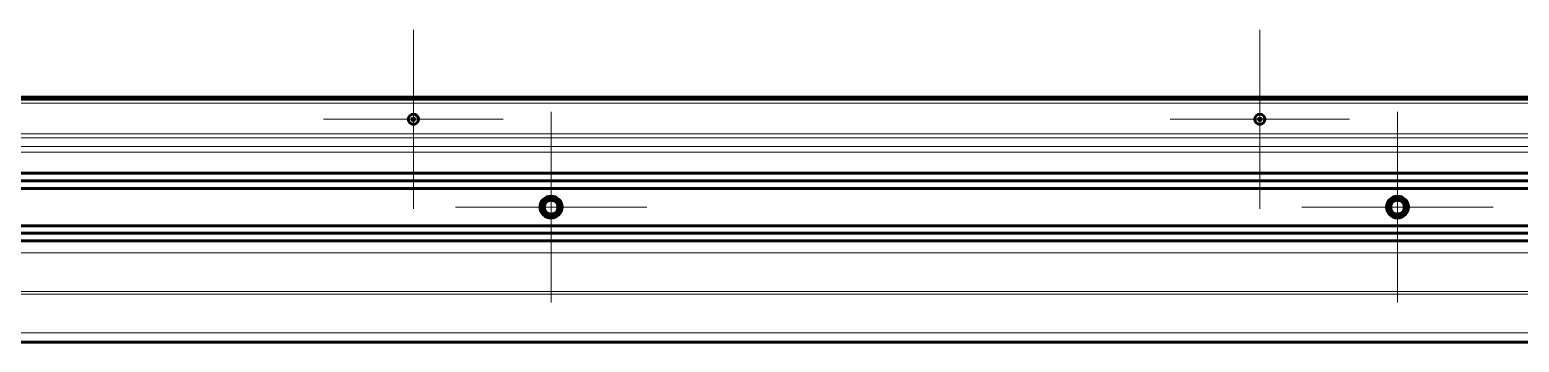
# Model space of a CAD drawing. Header units: millimetres. Extents: x 0 to 594, y 0 to 420.
# Drawn here: x 409.04 to 444.23, y 83.03 to 90.43 of the extents above; entities that cross this region are included whole.
import ezdxf

# ---------------------------------------------------------------- set-up
doc = ezdxf.new("R2010")
doc.units = ezdxf.units.MM
for name, pattern in [('K5LT_AXLED', [19.5, 15, -1.5, 1.5, -1.5]), ('K5LT_BASIC', [0]), ('K5LT_THIN', [0])]:
    doc.linetypes.add(name, pattern=pattern)
doc.layers.add('Системный слой', color=7, linetype='Continuous')

# ---------------------------------------------------------------- blocks, each defined once
blk = doc.blocks.new('U571')
at = {"layer": 'Системный слой', "color": 30, "linetype": 'K5LT_AXLED', "lineweight": 18, "true_color": 0xff8000}
for q in [(421.357, 88.49), (419.097, 86.23), (421.357, 83.97), (423.617, 86.23)]:
    blk.add_line((421.357, 86.23), q, dxfattribs=at)
blk = doc.blocks.new('U572')
at = {"layer": 'Системный слой', "color": 30, "linetype": 'K5LT_AXLED', "lineweight": 18, "true_color": 0xff8000}
for q in [(441.357, 88.49), (439.097, 86.23), (441.357, 83.97), (443.617, 86.23)]:
    blk.add_line((441.357, 86.23), q, dxfattribs=at)
blk = doc.blocks.new('U613')
at = {"layer": 'Системный слой', "color": 30, "linetype": 'K5LT_AXLED', "lineweight": 18, "true_color": 0xff8000}
for q in [(438.103, 90.43), (435.983, 88.31), (438.103, 86.19), (440.223, 88.31)]:
    blk.add_line((438.103, 88.31), q, dxfattribs=at)
blk = doc.blocks.new('U612')
at = {"layer": 'Системный слой', "color": 5, "linetype": 'K5LT_BASIC', "lineweight": 60, "true_color": 0x0000ff}
for radius in [0.12, 0.03]:
    blk.add_circle((438.103, 88.31), radius, dxfattribs=at)
at = {"layer": 'Системный слой'}
blk.add_blockref('U613', (0, 0), dxfattribs=at)
blk = doc.blocks.new('U615')
at = {"layer": 'Системный слой', "color": 30, "linetype": 'K5LT_AXLED', "lineweight": 18, "true_color": 0xff8000}
for q in [(418.103, 90.43), (415.983, 88.31), (418.103, 86.19), (420.223, 88.31)]:
    blk.add_line((418.103, 88.31), q, dxfattribs=at)
blk = doc.blocks.new('U614')
at = {"layer": 'Системный слой', "color": 5, "linetype": 'K5LT_BASIC', "lineweight": 60, "true_color": 0x0000ff}
for radius in [0.12, 0.03]:
    blk.add_circle((418.103, 88.31), radius, dxfattribs=at)
at = {"layer": 'Системный слой'}
blk.add_blockref('U615', (0, 0), dxfattribs=at)

msp = doc.modelspace()

# ---------------------------------------------------------------- linework, layer by layer
at = {"layer": 'Системный слой', "color": 5, "linetype": 'K5LT_BASIC', "lineweight": 60, "true_color": 0x0000ff}
for p, q in [((459.60572, 88.83038), (339.59919, 88.83038)), ((459.58044, 88.78238), (339.62394, 88.78238)), ((462.1026, 87.03038), (328.3026, 87.03038)), ((462.1026, 86.85038), (328.3026, 86.85038)), ((462.1026, 86.67038), (328.3026, 86.67038)), ((421.15726, 86.34585), (421.35726, 86.46132)), ((421.15726, 86.11491), (421.15726, 86.34585)), ((421.35726, 86.46132), (421.55726, 86.34585)), ((421.55726, 86.11491), (421.55726, 86.34585)), ((441.15726, 86.34585), (441.35726, 86.46132)), ((441.15726, 86.11491), (441.15726, 86.34585)), ((441.35726, 86.46132), (441.55726, 86.34585)), ((441.55726, 86.11491), (441.55726, 86.34585)), ((421.35726, 85.99944), (421.15726, 86.11491)), ((421.55726, 86.11491), (421.35726, 85.99944)), ((441.35726, 85.99944), (441.15726, 86.11491)), ((441.55726, 86.11491), (441.35726, 85.99944)), ((462.1026, 85.79038), (328.3026, 85.79038)), ((462.1026, 85.61038), (328.3026, 85.61038)), ((462.1026, 85.43038), (328.3026, 85.43038)), ((462.13118, 85.43038), (340.07401, 85.43038)), ((462.1026, 85.43038), (340.1026, 85.43038)), ((462.2504, 83.03038), (303.24294, 83.03038))]:
    msp.add_line(p, q, dxfattribs=at)
at = {"layer": 'Системный слой', "color": 7, "linetype": 'K5LT_THIN', "lineweight": 18}
for p, q in [((459.5726, 88.69038), (339.6314, 88.69038)), ((462.1026, 87.66847), (337.1026, 87.66847)), ((459.5726, 87.96249), (339.6314, 87.96249)), ((458.85397, 87.87247), (340.35122, 87.87247)), ((462.1026, 87.53148), (337.1026, 87.53148)), ((462.30111, 85.15038), (303.9013, 85.15038)), ((462.30111, 84.1709), (303.7158, 84.1709)), ((462.30111, 84.23038), (303.73248, 84.23038)), ((462.30111, 83.2509), (303.35887, 83.2509))]:
    msp.add_line(p, q, dxfattribs=at)
at = {"layer": 'Системный слой', "color": 5, "linetype": 'K5LT_BASIC', "lineweight": 60, "true_color": 0x0000ff}
for centre, radius in [((421.35726, 86.23038), 0.26), ((421.35726, 86.23038), 0.178), ((421.35726, 86.23038), 0.17), ((421.35726, 86.23038), 0.16464), ((441.35726, 86.23038), 0.26), ((441.35726, 86.23038), 0.178), ((441.35726, 86.23038), 0.17), ((441.35726, 86.23038), 0.16464)]:
    msp.add_circle(centre, radius, dxfattribs=at)

# ---------------------------------------------------------------- block references
at = {"layer": 'Системный слой'}
for name in ['U614', 'U612', 'U571', 'U572']:
    msp.add_blockref(name, (0, 0), dxfattribs=at)

doc.saveas('drawing.dxf')
